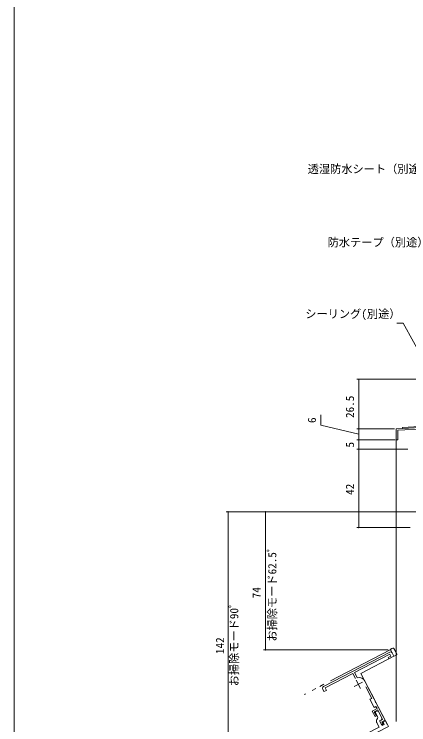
# Model space of a CAD drawing. Units: millimetres, scale not verified. Extents: x -495 to 495, y -800 to 801.
# Drawn here: x -495 to -283.7, y 203.6 to 584.6 of the extents above; entities that cross this region are included whole.
import ezdxf
from ezdxf.enums import TextEntityAlignment as Align

# ---------------------------------------------------------------- set-up
doc = ezdxf.new("R2010")
doc.units = ezdxf.units.MM
doc.header["$LTSCALE"] = 4
doc.linetypes.add('DOUBLE_CHAIN2', pattern=[12.8, 9, -1, 0.6, -0.6, 0.6, -1])
for name, color, linetype, lineweight in [('0-0_0', 7, 'Continuous', 9), ('0-2_YKK_ZWAK', 2, 'Continuous', 9), ('0-3_YKK_11', 4, 'Continuous', 9), ('0-4_YKK_12', 6, 'Continuous', 9), ('0-5_YKK_13', 7, 'Continuous', 9)]:
    doc.layers.add(name, color=color, linetype=linetype, lineweight=lineweight)
doc.styles.add('ＭＳ ゴシック', font='')
doc.styles.get('ＭＳ ゴシック').set_extended_font_data('MS Gothic')

msp = doc.modelspace()

# ---------------------------------------------------------------- linework, layer by layer
at = {"layer": '0-0_0'}
msp.add_lwpolyline([(495, -800), (-495, -800), (-495, 760)], dxfattribs=at)
at = {"layer": '0-2_YKK_ZWAK'}
for p, q in [((-290.493, 362.365), (-286.993, 362.549)), ((-290.493, 362.365), (-290.493, 205.365)), ((-286.993, 363.049), (-261.884, 364.365)), ((-286.993, 363.049), (-286.993, 362.549))]:
    msp.add_line(p, q, dxfattribs=at)
at = {"layer": '0-2_YKK_ZWAK', "linetype": 'DOUBLE_CHAIN2'}
for p, q in [((-293.653, 243.771), (-339.601, 219.852)), ((-291.629, 240.315), (-309.369, 231.08)), ((-293.384, 243.686), (-293.653, 243.771)), ((-293.384, 243.686), (-291.629, 240.315)), ((-295.055, 203.583), (-309.369, 231.08))]:
    msp.add_line(p, q, dxfattribs=at)
at = {"layer": '0-3_YKK_11', "linetype": 'DOUBLE_CHAIN2'}
for p, q in [((-292.312, 244.694), (-292.756, 244.464)), ((-292.229, 241.468), (-293.345, 243.612)), ((-292.075, 241.171), (-292.229, 241.468)), ((-292.075, 241.171), (-291.629, 240.315)), ((-291.629, 240.315), (-290.324, 240.995))]:
    msp.add_line(p, q, dxfattribs=at)
for points in [[(-292.756, 244.464), (-293.568, 244.041), (-293.345, 243.612)], [(-290.103, 241.653), (-290.455, 242.392), (-291.646, 244.497)]]:
    msp.add_lwpolyline(points, dxfattribs=at)
for centre, start, end in [((-292.082, 244.251), 29.5, 117.5), ((-290.554, 241.438), 297.5, 25.5)]:
    msp.add_arc(centre, 0.5, start, end, dxfattribs=at)
at = {"layer": '0-4_YKK_12'}
for p, q in [((-234.493, 388.865), (-311.493, 388.865)), ((-310.493, 388.865), (-310.493, 362.365)), ((-291.287, 362.365), (-311.493, 362.365)), ((-291.287, 362.365), (-311.493, 362.365)), ((-310.493, 356.365), (-310.493, 362.365)), ((-291.043, 356.365), (-311.493, 356.365)), ((-291.043, 356.365), (-311.493, 356.365)), ((-310.493, 356.365), (-310.493, 351.365)), ((-284.193, 351.365), (-311.493, 351.365)), ((-284.193, 351.365), (-311.493, 351.365)), ((-310.493, 351.365), (-310.493, 309.365)), ((-243.993, 317.865), (-381.493, 317.865)), ((-380.493, 176.036), (-380.493, 317.865)), ((-243.993, 317.865), (-361.493, 317.865)), ((-360.493, 317.865), (-360.493, 243.771)), ((-282.993, 309.365), (-311.493, 309.365)), ((-294.653, 243.771), (-361.493, 243.771))]:
    msp.add_line(p, q, dxfattribs=at)
for points in [[(-258.988, 368.982), (-286.624, 418.873), (-290.164, 418.873)], [(-310.493, 359.365), (-330.835, 364.207), (-330.835, 369.807)]]:
    msp.add_lwpolyline(points, dxfattribs=at)
for centre, start, end in [((-310.493, 388.865), 90, 270), ((-310.493, 388.865), 270, 90), ((-310.493, 362.365), 90, 270), ((-310.493, 362.365), 90, 270), ((-310.493, 362.365), 270, 90), ((-310.493, 362.365), 270, 90), ((-310.493, 356.365), 90, 270), ((-310.493, 356.365), 90, 270), ((-310.493, 356.365), 270, 90), ((-310.493, 356.365), 270, 90), ((-310.493, 351.365), 90, 270), ((-310.493, 351.365), 90, 270), ((-310.493, 351.365), 270, 90), ((-310.493, 351.365), 270, 90), ((-380.493, 317.865), 90, 270), ((-380.493, 317.865), 270, 90), ((-360.493, 317.865), 90, 270), ((-360.493, 317.865), 270, 90), ((-310.493, 309.365), 90, 270), ((-310.493, 309.365), 270, 90), ((-360.493, 243.771), 90, 270), ((-360.493, 243.771), 270, 90)]:
    msp.add_arc(centre, 0.128, start, end, dxfattribs=at)
at = {"layer": '0-5_YKK_13'}
for p, q in [((-329.382, 224.044), (-293.901, 242.514)), ((-308.444, 226.488), (-312.879, 224.18)), ((-311.816, 227.551), (-309.508, 223.116))]:
    msp.add_line(p, q, dxfattribs=at)
for points in [[(-274.313, 361.436), (-274.689, 362.292), (-289.593, 361.511), (-289.593, 356.365), (-290.493, 356.365), (-290.493, 362.365), (-273.993, 363.23), (-273.707, 362.944), (-270.61, 363.107), (-270.293, 363.424), (-261.871, 363.865), (-261.451, 363.865), (-261.268, 363.745), (-260.718, 363.745), (-260.534, 363.865), (-234.493, 363.865)], [(-292.552, 242.089), (-291.629, 240.315), (-294.29, 238.93), (-294.659, 239.639), (-293.329, 240.332), (-293.883, 241.396), (-312.688, 231.607), (-311.277, 228.898), (-310.923, 228.749)], [(-312.187, 228.48), (-313.575, 231.146), (-328.476, 223.388), (-327.784, 222.058), (-329.114, 221.365), (-329.807, 222.696)], [(-307.384, 227.266), (-301.731, 216.407), (-301.753, 216.189), (-301.499, 215.702), (-301.308, 215.594), (-296.348, 206.066), (-298.033, 205.189), (-297.433, 204.036), (-298.231, 203.62), (-299.293, 205.661), (-297.697, 206.492), (-300.329, 211.548), (-302.191, 210.578), (-301.037, 208.36), (-301.747, 207.991), (-303.27, 210.918), (-300.698, 212.257), (-301.252, 213.322), (-302.228, 212.814), (-304.537, 217.249), (-303.561, 217.757), (-306.742, 223.868)]]:
    msp.add_lwpolyline(points, dxfattribs=at)
at = {"layer": '0-5_YKK_13', "linetype": 'DOUBLE_CHAIN2'}
for points in [[(-298.158, 207.379), (-300.098, 211.104), (-301.694, 210.273), (-300.297, 207.589), (-300.384, 207.007)], [(-307.455, 196), (-294.593, 202.696), (-295.147, 203.76), (-296.117, 205.623), (-297.448, 204.93), (-296.847, 203.777), (-298, 203.177), (-299.293, 205.661), (-298.584, 206.03)], [(-300.751, 204.563), (-299.597, 202.346), (-306.198, 198.909), (-306.828, 199.051)]]:
    msp.add_lwpolyline(points, dxfattribs=at)
at = {"layer": '0-5_YKK_13'}
for centre, radius, start, end in [((-293.439, 241.627), 1, 27.50001, 117.49999), ((-310.045, 225.881), 3, 27.50002, 107.02432), ((-328.92, 223.157), 1, 117.50001, 207.49999)]:
    msp.add_arc(centre, radius, start, end, dxfattribs=at)
at = {"layer": '0-5_YKK_13', "linetype": 'DOUBLE_CHAIN2'}
for centre, radius, start, end in [((-298.889, 205.533), 2.1, 135.42021, 207.5), ((-299.045, 206.917), 1, 297.5, 27.5)]:
    msp.add_arc(centre, radius, start, end, dxfattribs=at)

# ---------------------------------------------------------------- texts
at = {"layer": '0-4_YKK_12', "style": 'ＭＳ ゴシック'}
for s, p in [('透湿防水シート（別途）', (-337.84, 498.082)), ('防水テープ（別途）', (-327.137, 458.761)), ('シーリング(別途）', (-339.124, 420.373))]:
    msp.add_text(s, height=4.399, dxfattribs=at).set_placement(p, align=Align.BOTTOM_LEFT)
for s, p in [('26.5', (-311.693, 368.095)), ('6', (-332.035, 365.407)), ('5', (-311.693, 352.265)), ('42', (-311.693, 326.845)), ('お掃除モード62.5ﾟ', (-353.293, 248.211)), ('74', (-361.693, 271.411)), ('お掃除モード90ﾟ', (-373.693, 224.231)), ('142', (-381.293, 241.511))]:
    msp.add_text(s, height=4.399, rotation=90, dxfattribs=at).set_placement(p, align=Align.BOTTOM_LEFT)

doc.saveas('drawing.dxf')
